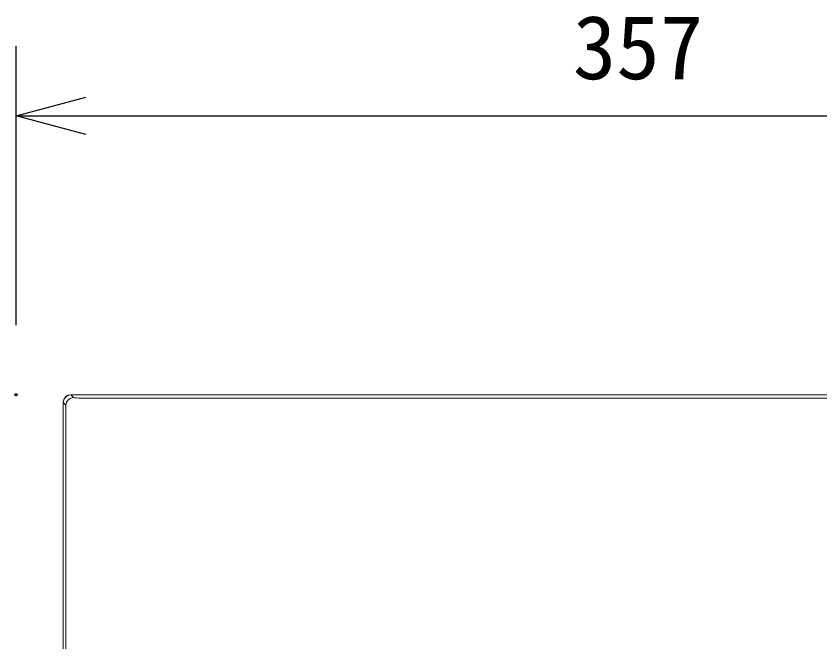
# Model space of a CAD drawing. Units: millimetres, scale not verified. Extents: x -62 to 63, y -57 to 57.
# Drawn here: x -45.58 to -22.52, y 15.15 to 33.1 of the extents above; entities that cross this region are included whole.
import ezdxf
from ezdxf.enums import TextEntityAlignment as Align

# ---------------------------------------------------------------- set-up
doc = ezdxf.new("R2010")
doc.units = ezdxf.units.MM
doc.header["$LTSCALE"] = 0.125
doc.header["$PDMODE"] = 32
doc.header["$PDSIZE"] = 0.0625
for name, color, linetype in [('0-0_0', 7, 'Continuous'), ('0-3_DEFPOINTS', 7, 'Continuous'), ('0-6_SUNPO', 7, 'Continuous')]:
    doc.layers.add(name, color=color, linetype=linetype)
doc.layers.add('0-5_GAIKEI', color=1, linetype='Continuous', lineweight=18)
doc.styles.add('ＭＳ ゴシック', font='')
doc.styles.get('ＭＳ ゴシック').set_extended_font_data('MS Gothic')

# ---------------------------------------------------------------- blocks, each defined once
blk = doc.blocks.new('_OPEN30')
at = {"layer": '0-0_0'}
blk.add_line((0, 0), (-1, 0), dxfattribs=at)
blk.add_lwpolyline([(-1, 0.26795), (0, 0), (-1, -0.26795)], dxfattribs=at)
blk = doc.blocks.new('D6')
at = {"layer": '0-3_DEFPOINTS'}
blk.add_point((-47.5648, 25.0112), dxfattribs=at)
at = {"layer": '0-6_SUNPO'}
for p, q in [((-47.5648, 27.0112), (-47.5648, 35.0112)), ((-45.5648, 33.0112), (-13.8648, 33.0112))]:
    blk.add_line(p, q, dxfattribs=at)
at = {"layer": '0-6_SUNPO', "xscale": 2, "yscale": 2, "rotation": 180}
blk.add_blockref('_OPEN30', (-47.5648, 33.0112), dxfattribs=at)
at = {"layer": '0-6_SUNPO', "style": 'ＭＳ ゴシック'}
blk.add_text('357', height=1.833, dxfattribs=at).set_placement((-31.5898, 33.5112), align=Align.BOTTOM_LEFT)

msp = doc.modelspace()

# ---------------------------------------------------------------- linework, layer by layer
at = {"layer": '0-5_GAIKEI', "color": 7}
for p, q in [((-44.0103, 22.2438), (-20.3539, 22.2438)), ((-44.0103, 22.2421), (-20.3539, 22.2421)), ((-44.2295, 22.0229), (-44.2295, 11.2456))]:
    msp.add_line(p, q, dxfattribs=at)
at = {"layer": '0-5_GAIKEI'}
for p, q in [((-43.9312, 22.1629), (-44.0103, 22.2421)), ((-20.6124, 22.1486), (-43.7519, 22.1486)), ((-44.1503, 21.9438), (-44.2295, 22.0229)), ((-44.1503, 12.3922), (-44.1503, 21.9438))]:
    msp.add_line(p, q, dxfattribs=at)
at = {"layer": '0-5_GAIKEI', "color": 7}
msp.add_lwpolyline([(-44.2295, 22.0247), (-44.2128, 22.1088), (-44.1654, 22.1798), (-44.0944, 22.2272), (-44.0103, 22.2438)], dxfattribs=at)
at = {"layer": '0-5_GAIKEI'}
for points in [[(-44.2295, 22.0229), (-44.2128, 22.107), (-44.1654, 22.178), (-44.0944, 22.2254), (-44.0103, 22.2421)], [(-44.1503, 21.9438), (-44.1332, 22.0273), (-44.0856, 22.0982), (-44.0147, 22.1458), (-43.9312, 22.1629)], [(-43.7519, 22.1486), (-43.7958, 22.149), (-43.8372, 22.1504), (-43.8734, 22.1527), (-43.9023, 22.1557), (-43.9219, 22.1591), (-43.9312, 22.1629)]]:
    msp.add_lwpolyline(points, dxfattribs=at)

# ---------------------------------------------------------------- block references
at = {"layer": '0-6_SUNPO'}
msp.add_blockref('D6', (1.9826, -2.769), dxfattribs=at)

doc.saveas('drawing.dxf')
